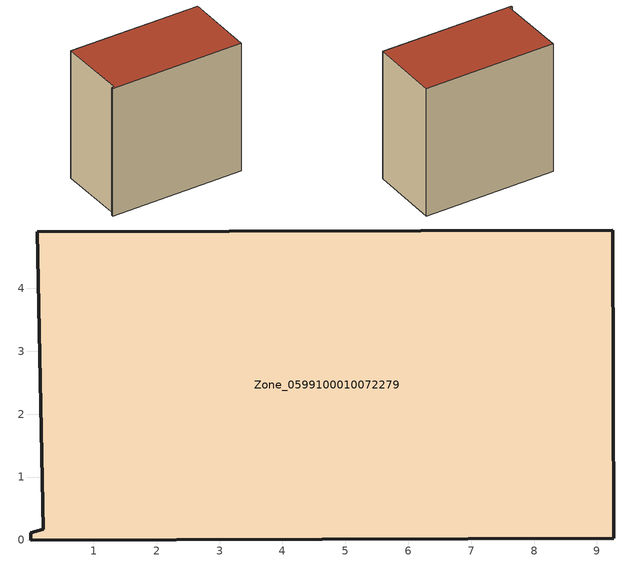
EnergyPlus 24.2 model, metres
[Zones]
Zone_0599100010072279
 floor ground (C_G): 0,0.12 0.2,0.17 0.1,4.9 9.25,4.93 9.26,0.03 0,0 z0
 wall outside (C_F): 0,0 9.26,0.03 9.25,4.93 0.1,4.9 0.2,0.17 0,0.12 0,0 z0:9.28
 roof outside (C_R): 0.2,0.17 0,0.12 0,0 9.26,0.03 9.25,4.93 0.1,4.9 z9.28
[BUILDING]
Pand.0599100010072279: North Axis=0; Terrain=City; Loads Convergence Tolerance Value=0.04; Temperature Convergence Tolerance Value=0.4; Solar Distribution=FullExterior; Maximum Number of Warmup Days=25; Minimum Number of Warmup Days=1
[Site:Location]
Rotterdam.The.Hague.AP_ZH_NLD Design_Conditions: Latitude=51.96; Longitude=4.45; Time Zone=1; Elevation=-4.5
[SITE:GROUNDTEMPERATURE:BUILDINGSURFACE]
18, 18, 18, 18, 18, 18, 18, 18, 18, 18, 18, 18
[MATERIAL] Thermal Absorptance=0.9; Solar Absorptance=0.7; Visible Absorptance=0.7
Name | Roughness | Thickness | Conductivity | Density | Specific Heat
G.TI.2006-2014 | MediumSmooth | 0.15 | 0.06 | 540 | 1210
F.TI.2006-2014 | Rough | 0.3 | 0.12 | 1920 | 840
R.TI.2006-2014 | MediumRough | 0.2 | 0.08 | 1500 | 1000
[CONSTRUCTION]
C_G: G.TI.2006-2014
C_F: F.TI.2006-2014
C_R: R.TI.2006-2014
[ZONE]
Zone_0599100010072279: Type=1; Multiplier=1; Ceiling Height=Autocalculate; Volume=Autocalculate; Floor Area=autocalculate; Part of Total Floor Area=Yes
[ZONEINFILTRATION:DESIGNFLOWRATE]
Infil_Zone_0599100010072279: Zone or ZoneList or Space or SpaceList=Zone_0599100010072279; Schedule=AlwaysOn; Design Flow Rate Calculation Method=Flow/Area; Flow Rate per Floor Area=0.0015; Constant Term Coefficient=1; Temperature Term Coefficient=0; Velocity Term Coefficient=0; Velocity Squared Term Coefficient=0
[HVACTEMPLATE:ZONE:IDEALLOADSAIRSYSTEM]
Zone_0599100010072279: Maximum Heating Supply Air Temperature=50; Minimum Cooling Supply Air Temperature=13; Maximum Heating Supply Air Humidity Ratio=0.0156; Minimum Cooling Supply Air Humidity Ratio=0.0077; Heating Limit=NoLimit; Cooling Limit=NoLimit; Dehumidification Control Type=ConstantSensibleHeatRatio; Cooling Sensible Heat Ratio=0.7; Dehumidification Setpoint=60; Humidification Control Type=None; Humidification Setpoint=30; Outdoor Air Method=None; Outdoor Air Flow Rate per Person=0.00944; Outdoor Air Flow Rate per Zone Floor Area=0; Outdoor Air Flow Rate per Zone=0; Demand Controlled Ventilation Type=None; Outdoor Air Economizer Type=NoEconomizer; Heat Recovery Type=None; Sensible Heat Recovery Effectiveness=0.7; Latent Heat Recovery Effectiveness=0.65
[ZONECONTROL:THERMOSTAT]
ThermostatControl_Zone_0599100010072279: Zone or ZoneList=Zone_0599100010072279; Control Type Schedule=DualSetpointControlType; Control 1=Thermostat_Zone_0599100010072279; Temperature Difference Between Cutout And Setpoint=0
[THERMOSTATSETPOINT:DUALSETPOINT]
Thermostat_Zone_0599100010072279: Heating Setpoint Temperature Schedule=HeatingSetpoint_Zone_0599100010072279; Cooling Setpoint Temperature Schedule=CoolingSetpoint_Zone_0599100010072279
[SCHEDULE:COMPACT]
HeatingSetpoint_Zone_0599100010072279: Through: 12/31, For: AllDays, Until: 24:00, 21
CoolingSetpoint_Zone_0599100010072279: Through: 12/31, For: AllDays, Until: 24:00, 24
DualSetpointControlType: Through: 12/31, For: AllDays, Until: 24:00, 4
AlwaysOn: Through: 12/31, For: AllDays, Until: 24:00, 1
